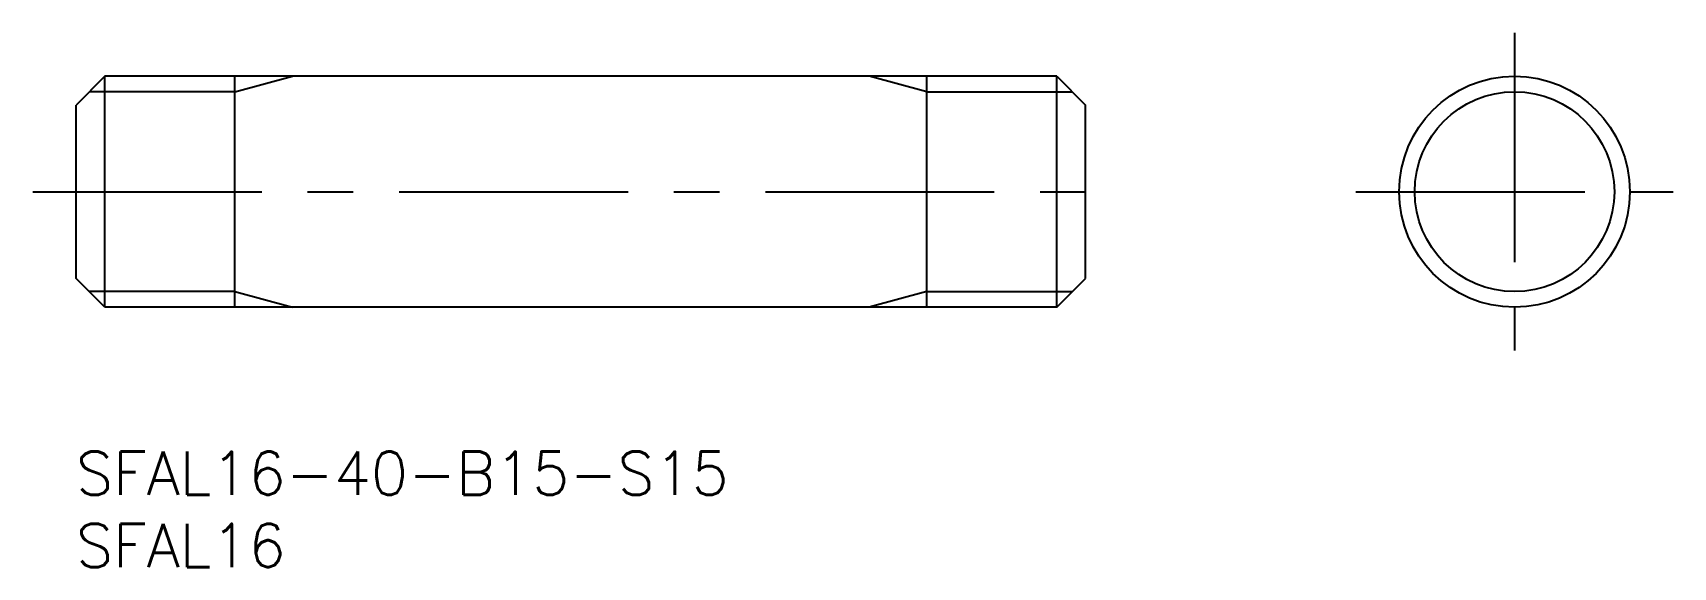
# Model space of a CAD drawing. Extents: x -3 to 111, y -8 to 29.
import ezdxf

# ---------------------------------------------------------------- set-up
doc = ezdxf.new("R2010")
doc.units = 0
doc.header["$LTSCALE"] = 0.5
doc.linetypes.add('CENTER', pattern=[50.8, 31.75, -6.35, 6.35, -6.35])
for name, color, linetype in [('MSM_CENTER', 1, 'CENTER'), ('MSM_CONTINUOUS', 7, 'CONTINUOUS'), ('MSM_NARROW', 5, 'CONTINUOUS'), ('MSM_PART_NUMBER', 7, 'CONTINUOUS')]:
    doc.layers.add(name, color=color, linetype=linetype)
doc.styles.get("Standard").update_dxf_attribs({"font": 'txt.shx', "height": 1, "bigfont": 'bigfont.shx'})

# ---------------------------------------------------------------- blocks, each defined once
blk = doc.blocks.new('*U6')
at = {"layer": 'MSM_PART_NUMBER'}
blk.add_text('SFAL16-40-B15-S15', height=3, dxfattribs=at).set_placement((0, -3))
blk = doc.blocks.new('*U7')
at = {"layer": 'MSM_PART_NUMBER'}
blk.add_text('SFAL16', height=3, dxfattribs=at).set_placement((0, -8))

msp = doc.modelspace()

# ---------------------------------------------------------------- linework, layer by layer
at = {"layer": 'MSM_CENTER'}
for p, q in [((99.75, 29), (99.75, 7)), ((-3, 18), (73, 18)), ((88.75, 18), (110.75, 18))]:
    msp.add_line(p, q, dxfattribs=at)
at = {"layer": 'MSM_CONTINUOUS'}
for p, q in [((2, 26), (0, 24)), ((68, 26), (2, 26)), ((2, 10), (2, 26)), ((11, 10), (11, 26)), ((59, 10), (59, 26)), ((68, 26), (70, 24)), ((68, 10), (68, 26)), ((0, 12), (0, 24)), ((70, 12), (70, 24)), ((2, 10), (0, 12)), ((68, 10), (70, 12)), ((68, 10), (2, 10))]:
    msp.add_line(p, q, dxfattribs=at)
msp.add_circle((99.75, 18), 8, dxfattribs=at)
at = {"layer": 'MSM_NARROW'}
for p, q in [((11, 24.92), (15, 26)), ((59, 24.92), (55, 26)), ((11, 24.92), (0.92, 24.92)), ((59, 24.92), (69.08, 24.92)), ((11, 11.08), (0.92, 11.08)), ((11, 11.08), (15, 10)), ((59, 11.08), (55, 10)), ((59, 11.08), (69.08, 11.08))]:
    msp.add_line(p, q, dxfattribs=at)
msp.add_circle((99.75, 18), 6.92, dxfattribs=at)

# ---------------------------------------------------------------- block references
at = {"layer": 'MSM_CONTINUOUS'}
for name in ['*U6', '*U7']:
    msp.add_blockref(name, (0, 0), dxfattribs=at)

doc.saveas('drawing.dxf')
